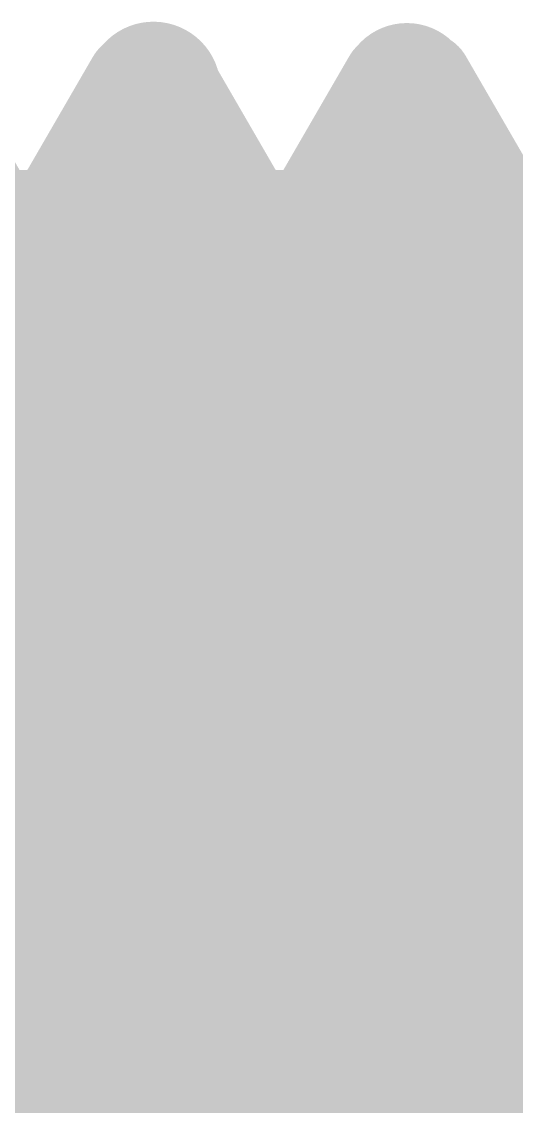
# Model space of a CAD drawing. Header units: millimetres. Extents: x 6.83 to 16.18, y 4.59 to 12.3.
# Drawn here: x 6.9094 to 6.9629, y 5.7708 to 5.8882 of the extents above; entities that cross this region are included whole.
import ezdxf

# ---------------------------------------------------------------- set-up
doc = ezdxf.new("R2010")
doc.units = ezdxf.units.MM
doc.header["$MEASUREMENT"] = 0
doc.layers.add('TopOverlay', color=2, linetype='Continuous')

msp = doc.modelspace()

# ---------------------------------------------------------------- linework, layer by layer
at = {"layer": 'TopOverlay', "const_width": 0.01}
for points in [[(6.9214154, 5.8805882, -3.668403252937987), (6.9228589, 5.8788046)], [(6.9490834, 5.8804173, -3.78368517791915), (6.9505327, 5.878992)], [(6.9237838, 5.875851, -0.05058404973312904), (6.9251688, 5.8821382)], [(6.9251688, 5.8821382, -0.01974520334444497), (6.9258613, 5.8797154)], [(6.9514841, 5.875851, -0.05058404973301506), (6.9528691, 5.8821382)], [(6.9528691, 5.8821382, -0.01974520334504206), (6.9535616, 5.8797154)], [(6.9207518, 5.8780947, -0.02099558959303275), (6.9214154, 5.8805881)], [(6.9258613, 5.8797154, -0.02474195630062302), (6.9265538, 5.875851)], [(6.9535616, 5.8797154, -0.02474195630107804), (6.9542541, 5.875851)], [(6.9200883, 5.8739268, -0.0239127871014048), (6.9207518, 5.8780948)], [(6.9228589, 5.8788046, -0.008304341148665939), (6.9235804, 5.871245)], [(6.9505327, 5.878992, -0.008892875619056472), (6.9512577, 5.8715195)], [(6.9230913, 5.8691476, -0.0132786198255289), (6.9237838, 5.8758511)], [(6.9265538, 5.875851, -0.01327853120192942), (6.9272463, 5.8691474)], [(6.9507916, 5.8691476, -0.0132786198255289), (6.9514841, 5.8758511)], [(6.9542542, 5.875851, -0.01327853120167358), (6.9549467, 5.8691474)], [(6.9194248, 5.8666405, -0.01061425651553097), (6.9200882, 5.8739269)], [(6.9223989, 5.8592205, -0.005152494999374106), (6.9230914, 5.8691476)], [(6.9272463, 5.8691474, -0.005152457688573252), (6.9279388, 5.8592202)], [(6.9500992, 5.8592205, -0.00515249499907567), (6.9507917, 5.8691476)], [(6.9549466, 5.8691474, -0.005152457688708259), (6.9556391, 5.8592202)], [(6.9043232, 5.8584616, -0.03974721849161791), (6.9056289, 5.8664659)], [(6.9064438, 5.8665813, -0.05355620203434234), (6.9091503, 5.8431585)], [(6.9099611, 5.8421898, -0.05303282852276641), (6.9127257, 5.866513)], [(6.9130496, 5.8664005, -0.4362669687740443), (6.9144042, 5.8622788)], [(6.931996, 5.8580553, -1.353368337656446), (6.9341323, 5.8656478)], [(6.9393896, 5.8626851, -0.3565641932176451), (6.9403915, 5.8662045)], [(6.9341324, 5.8656478, -0.114359290440914), (6.9354873, 5.8599584)], [(6.9407505, 5.8658549, -0.138107037132378), (6.9435206, 5.8467967)], [(6.9590639, 5.8509273, -0.3618337891088683), (6.9618316, 5.8657452)], [(6.9618315, 5.8657452, -0.09876718133826155), (6.9631866, 5.8599219)], [(6.9383887, 5.8520428, -0.008358437815686721), (6.9393896, 5.8626851)], [(6.9144042, 5.8622787, -0.01317324652307002), (6.9157592, 5.8477461)], [(6.9658274, 5.8486798, -0.005338427866208605), (6.9669514, 5.8610176)], [(6.9354873, 5.8599584, -0.01125348828590683), (6.9368414, 5.8432219)], [(6.9631867, 5.8599219, -0.01156821772016065), (6.9645412, 5.8432406)], [(6.9309279, 5.8450385, -0.007497130438007815), (6.9319961, 5.8580553)], [(6.9373865, 5.8377522, -0.004952246792158174), (6.9383887, 5.8520428)], [(6.9576796, 5.8293535, -0.006271319369523165), (6.9590639, 5.8509272)], [(6.9647011, 5.831128, -0.005876777637598842), (6.9658273, 5.8486797)], [(6.9157591, 5.8477462, -0.004877086034251207), (6.9171136, 5.8252059)], [(6.9435206, 5.8467967, -0.004771656901046551), (6.9449063, 5.8234483)]]:
    msp.add_lwpolyline(points, format="xyb", dxfattribs=at)
for points in [[(6.9196798, 5.8788617), (6.9214294, 5.8818857)], [(6.9217069, 5.8821382), (6.9251688, 5.8821382)], [(6.9253923, 5.8819897), (6.9262723, 5.8804687)], [(6.9474069, 5.8789143), (6.9491732, 5.8819669)], [(6.9494067, 5.8821382), (6.9528691, 5.8821382)], [(6.9530921, 5.8819878), (6.9539721, 5.8804668)], [(6.9262723, 5.8804687), (6.9271523, 5.8789476)], [(6.9539721, 5.8804668), (6.9548522, 5.8789458)], [(6.918805, 5.8773497), (6.9196798, 5.8788617)], [(6.9271523, 5.8789476), (6.9280323, 5.8774267)], [(6.9465237, 5.877388), (6.9474069, 5.8789143)], [(6.9548522, 5.8789458), (6.9557323, 5.8774249)], [(6.9179301, 5.8758378), (6.918805, 5.8773497)], [(6.9280323, 5.8774267), (6.9289123, 5.8759057)], [(6.9456405, 5.8758618), (6.9465237, 5.877388)], [(6.9557323, 5.8774249), (6.9566124, 5.8759039)], [(6.9170551, 5.8743259), (6.9179301, 5.8758378)], [(6.9289123, 5.8759057), (6.9297924, 5.8743847)], [(6.9447573, 5.8743356), (6.9456405, 5.8758618)], [(6.9566124, 5.8759039), (6.9574926, 5.874383)], [(6.9297924, 5.8743847), (6.9306725, 5.8728638)], [(6.9574926, 5.874383), (6.9583728, 5.8728621)], [(6.9161801, 5.8728141), (6.9170551, 5.8743259)], [(6.943874, 5.8728095), (6.9447573, 5.8743356)], [(6.915305, 5.8713023), (6.9161801, 5.8728141)], [(6.9306725, 5.8728638), (6.9315527, 5.8713429)], [(6.9429906, 5.8712834), (6.943874, 5.8728095)], [(6.9471561, 5.8658788), (6.9476754, 5.8729277)], [(6.9583728, 5.8728621), (6.959253, 5.8713412)], [(6.903852, 5.871337), (6.9047323, 5.869816)], [(6.9144298, 5.8697906), (6.915305, 5.8713023)], [(6.9235804, 5.871245), (6.924302, 5.8614749)], [(6.9315527, 5.8713429), (6.9324329, 5.8698221)], [(6.9421072, 5.8697574), (6.9429906, 5.8712834)], [(6.9512577, 5.8715195), (6.9519826, 5.8617734)], [(6.959253, 5.8713412), (6.9601332, 5.8698203)], [(6.9047323, 5.869816), (6.9064931, 5.8667742)], [(6.9135546, 5.8682789), (6.9144298, 5.8697906)], [(6.9324329, 5.8698221), (6.9341934, 5.8667804)], [(6.9412238, 5.8682314), (6.9421072, 5.8697574)], [(6.9601332, 5.8698203), (6.9618937, 5.8667786)], [(6.9126794, 5.8667672), (6.9135546, 5.8682789)], [(6.9403404, 5.8667054), (6.9412238, 5.8682314)], [(6.9060853, 5.8671283), (6.9062883, 5.8671283)], [(6.9061247, 5.8665362), (6.9064438, 5.8665813)], [(6.9062883, 5.8671283), (6.9130895, 5.8671283)], [(6.9187615, 5.8563435), (6.9194249, 5.8666404)], [(6.9337857, 5.8671439), (6.9339828, 5.8671439)], [(6.9339828, 5.8671439), (6.9407974, 5.8671439)], [(6.9614731, 5.8671283), (6.9616913, 5.8671283)], [(6.9616913, 5.8671283), (6.9684848, 5.8671283)], [(6.9461173, 5.8498348), (6.9471561, 5.8658788)], [(6.924302, 5.8614749), (6.9250237, 5.8494308)], [(6.9519826, 5.8617734), (6.9527074, 5.8497272)], [(6.9217063, 5.8466983), (6.9223988, 5.8592205)], [(6.9279388, 5.8592203), (6.9286313, 5.8466981)], [(6.9494067, 5.8466983), (6.9500992, 5.8592205)], [(6.9556391, 5.8592203), (6.9563316, 5.8466981)], [(6.9180982, 5.8437835), (6.9187615, 5.8563435)], [(6.8333137, 5.8521382), (6.9095132, 5.8521382)], [(6.9094129, 5.7611383), (6.9094129, 5.8521382)], [(6.9455979, 5.8399064), (6.9461173, 5.8498348)], [(6.9527074, 5.8497272), (6.9534322, 5.8351796)], [(6.9250237, 5.8494308), (6.9257454, 5.8349033)], [(6.9210139, 5.8321891), (6.9217063, 5.8466983)], [(6.9286313, 5.8466981), (6.9293238, 5.832189)], [(6.9487142, 5.8321891), (6.9494067, 5.8466983)], [(6.9563316, 5.8466981), (6.9570241, 5.832189)], [(6.9298597, 5.8271144), (6.9309278, 5.8450385)], [(6.9091503, 5.8431586), (6.9105039, 5.8190147)], [(6.9174348, 5.8295496), (6.9180982, 5.8437835)], [(6.9368414, 5.8432219), (6.9381956, 5.8191795)], [(6.9645411, 5.8432406), (6.9658956, 5.8191765)], [(6.9085792, 5.8171303), (6.9099612, 5.8421898)], [(6.9093266, 5.8401382), (6.9169996, 5.8401382)], [(6.9169127, 5.7611383), (6.9169127, 5.8401382)], [(6.9450786, 5.8285762), (6.9455979, 5.8399064)], [(6.9363851, 5.8192848), (6.9373865, 5.8377522)], [(6.9257454, 5.8349033), (6.926467, 5.8182379)], [(6.9534322, 5.8351796), (6.9541571, 5.8184704)], [(6.9203214, 5.816042), (6.9210139, 5.8321891)], [(6.9293238, 5.832189), (6.9300163, 5.8160418)], [(6.9480217, 5.816042), (6.9487142, 5.8321891)], [(6.9570241, 5.832189), (6.9577166, 5.8160418)], [(6.9635758, 5.8085971), (6.9647012, 5.831128)], [(6.9167715, 5.813893), (6.9174348, 5.8295496)], [(6.9562954, 5.8009102), (6.9576795, 5.8293536)], [(6.9445592, 5.816162), (6.9450786, 5.8285762)], [(6.9287913, 5.8052222), (6.9298597, 5.8271144)], [(6.9171137, 5.8252058), (6.9184685, 5.7966644)], [(6.9449062, 5.8234483), (6.9462907, 5.7938786)], [(6.935384, 5.7977749), (6.9363851, 5.8192848)], [(6.9105039, 5.8190147), (6.9118574, 5.7894776)], [(6.926467, 5.8182379), (6.9271886, 5.8000293)], [(6.9381956, 5.8191795), (6.9395499, 5.7896248)], [(6.9541571, 5.8184704), (6.9548819, 5.800197)], [(6.9658956, 5.8191765), (6.9672501, 5.7896208)], [(6.9071962, 5.7866451), (6.9085792, 5.8171303)], [(6.9196289, 5.7985455), (6.9203214, 5.816042)], [(6.9300163, 5.8160418), (6.9307088, 5.7985454)], [(6.9440398, 5.8029855), (6.9445592, 5.816162)], [(6.9473292, 5.7985455), (6.9480217, 5.816042)], [(6.9577166, 5.8160418), (6.9584091, 5.7985454)], [(6.9161081, 5.7970304), (6.9167715, 5.813893)], [(6.9624509, 5.7831865), (6.9635758, 5.8085971)], [(6.9277227, 5.7808242), (6.9287913, 5.8052222)], [(6.9435205, 5.7893095), (6.9440398, 5.8029855)], [(6.9549115, 5.7686346), (6.9562954, 5.8009102)], [(6.9271886, 5.8000293), (6.9279102, 5.7808304)], [(6.9548819, 5.800197), (6.9556068, 5.7809181)], [(6.9189364, 5.7800842), (6.9196289, 5.7985455)], [(6.9307088, 5.7985454), (6.9320937, 5.7611383)], [(6.9466367, 5.7800842), (6.9473292, 5.7985455)], [(6.9584091, 5.7985454), (6.9597941, 5.7611383)], [(6.9147814, 5.7611383), (6.9161081, 5.7970304)], [(6.9343826, 5.774493), (6.935384, 5.7977749)], [(6.9184685, 5.7966644), (6.9198232, 5.7647936)], [(6.9462907, 5.7938786), (6.9476765, 5.7611456)], [(6.9118574, 5.7894776), (6.9132101, 5.7572875)], [(6.9395499, 5.7896248), (6.9409047, 5.757413)], [(6.9424817, 5.7611383), (6.9435205, 5.7893095)], [(6.9672501, 5.7896208), (6.9686052, 5.7573996)], [(6.9058144, 5.7536665), (6.9071962, 5.7866451)], [(6.9168635, 5.7866382), (6.9563322, 5.7866382)], [(6.9168635, 5.7861382), (6.9563322, 5.7861382)], [(6.9169127, 5.7361382), (6.9169127, 5.7861382)], [(6.9613244, 5.7562911), (6.9624509, 5.7831865)], [(6.9266545, 5.7552727), (6.9277227, 5.7808242)], [(6.9279102, 5.7808304), (6.9286319, 5.7611383)], [(6.9556068, 5.7809181), (6.9563316, 5.7611383)], [(6.9168635, 5.7803882), (6.9563322, 5.7803882)], [(6.9182439, 5.7611383), (6.9189364, 5.7800842)], [(6.9459442, 5.7611383), (6.9466367, 5.7800842)], [(6.9562829, 5.7418882), (6.9562829, 5.7803882)], [(6.9333809, 5.7504777), (6.9343826, 5.774493)], [(6.9535277, 5.7356264), (6.9549115, 5.7686346)]]:
    msp.add_lwpolyline(points, dxfattribs=at)
at = {"layer": 'TopOverlay', "const_width": 0.005}
for points in [[(6.9189294, 5.8818857, 1), (6.9239294, 5.8818857, 1)], [(6.9192069, 5.8821382, 1), (6.9242069, 5.8821382, 1)], [(6.9226688, 5.8821382, 1), (6.9276688, 5.8821382, 1)], [(6.9226688, 5.8821382, 1), (6.9276688, 5.8821382, 1)], [(6.9226688, 5.8821382, 1), (6.9276688, 5.8821382, 1)], [(6.9228923, 5.8819897, 1), (6.9278923, 5.8819897, 1)], [(6.9466732, 5.8819669, 1), (6.9516732, 5.8819669, 1)], [(6.9469067, 5.8821382, 1), (6.9519067, 5.8821382, 1)], [(6.9503691, 5.8821382, 1), (6.9553691, 5.8821382, 1)], [(6.9503691, 5.8821382, 1), (6.9553691, 5.8821382, 1)], [(6.9503691, 5.8821382, 1), (6.9553691, 5.8821382, 1)], [(6.9505921, 5.8819878, 1), (6.9555921, 5.8819878, 1)], [(6.9189154, 5.8805882, 1), (6.9239154, 5.8805882, 1)], [(6.9189154, 5.8805881, 1), (6.9239154, 5.8805881, 1)], [(6.9237723, 5.8804687, 1), (6.9287723, 5.8804687, 1)], [(6.9237723, 5.8804687, 1), (6.9287723, 5.8804687, 1)], [(6.9465834, 5.8804173, 1), (6.9515834, 5.8804173, 1)], [(6.9514721, 5.8804668, 1), (6.9564721, 5.8804668, 1)], [(6.9514721, 5.8804668, 1), (6.9564721, 5.8804668, 1)], [(6.9233613, 5.8797154, 1), (6.9283613, 5.8797154, 1)], [(6.9233613, 5.8797154, 1), (6.9283613, 5.8797154, 1)], [(6.9510616, 5.8797154, 1), (6.9560616, 5.8797154, 1)], [(6.9510616, 5.8797154, 1), (6.9560616, 5.8797154, 1)], [(6.9171798, 5.8788617, 1), (6.9221798, 5.8788617, 1)], [(6.9171798, 5.8788617, 1), (6.9221798, 5.8788617, 1)], [(6.9182518, 5.8780948, 1), (6.9232518, 5.8780948, 1)], [(6.9182518, 5.8780947, 1), (6.9232518, 5.8780947, 1)], [(6.9203589, 5.8788046, 1), (6.9253589, 5.8788046, 1)], [(6.9203589, 5.8788046, 1), (6.9253589, 5.8788046, 1)], [(6.9246523, 5.8789476, 1), (6.9296523, 5.8789476, 1)], [(6.9246523, 5.8789476, 1), (6.9296523, 5.8789476, 1)], [(6.9449069, 5.8789143, 1), (6.9499069, 5.8789143, 1)], [(6.9449069, 5.8789143, 1), (6.9499069, 5.8789143, 1)], [(6.9480327, 5.878992, 1), (6.9530327, 5.878992, 1)], [(6.9480327, 5.878992, 1), (6.9530327, 5.878992, 1)], [(6.9523522, 5.8789458, 1), (6.9573522, 5.8789458, 1)], [(6.9523522, 5.8789458, 1), (6.9573522, 5.8789458, 1)], [(6.916305, 5.8773497, 1), (6.921305, 5.8773497, 1)], [(6.916305, 5.8773497, 1), (6.921305, 5.8773497, 1)], [(6.9255323, 5.8774267, 1), (6.9305323, 5.8774267, 1)], [(6.9255323, 5.8774267, 1), (6.9305323, 5.8774267, 1)], [(6.9440237, 5.877388, 1), (6.9490237, 5.877388, 1)], [(6.9440237, 5.877388, 1), (6.9490237, 5.877388, 1)], [(6.9532323, 5.8774249, 1), (6.9582323, 5.8774249, 1)], [(6.9532323, 5.8774249, 1), (6.9582323, 5.8774249, 1)], [(6.9154301, 5.8758378, 1), (6.9204301, 5.8758378, 1)], [(6.9154301, 5.8758378, 1), (6.9204301, 5.8758378, 1)], [(6.9212838, 5.8758511, 1), (6.9262838, 5.8758511, 1)], [(6.9212838, 5.875851, 1), (6.9262838, 5.875851, 1)], [(6.9240538, 5.875851, 1), (6.9290538, 5.875851, 1)], [(6.9240538, 5.875851, 1), (6.9290538, 5.875851, 1)], [(6.9264123, 5.8759057, 1), (6.9314123, 5.8759057, 1)], [(6.9264123, 5.8759057, 1), (6.9314123, 5.8759057, 1)], [(6.9431405, 5.8758618, 1), (6.9481405, 5.8758618, 1)], [(6.9431405, 5.8758618, 1), (6.9481405, 5.8758618, 1)], [(6.9489841, 5.8758511, 1), (6.9539841, 5.8758511, 1)], [(6.9489841, 5.875851, 1), (6.9539841, 5.875851, 1)], [(6.9517541, 5.875851, 1), (6.9567541, 5.875851, 1)], [(6.9517542, 5.875851, 1), (6.9567542, 5.875851, 1)], [(6.9541124, 5.8759039, 1), (6.9591124, 5.8759039, 1)], [(6.9541124, 5.8759039, 1), (6.9591124, 5.8759039, 1)], [(6.9272924, 5.8743847, 1), (6.9322924, 5.8743847, 1)], [(6.9272924, 5.8743847, 1), (6.9322924, 5.8743847, 1)], [(6.9549926, 5.874383, 1), (6.9599926, 5.874383, 1)], [(6.9549926, 5.874383, 1), (6.9599926, 5.874383, 1)], [(6.9145551, 5.8743259, 1), (6.9195551, 5.8743259, 1)], [(6.9145551, 5.8743259, 1), (6.9195551, 5.8743259, 1)], [(6.9175882, 5.8739269, 1), (6.9225882, 5.8739269, 1)], [(6.9175883, 5.8739268, 1), (6.9225883, 5.8739268, 1)], [(6.9422573, 5.8743356, 1), (6.9472573, 5.8743356, 1)], [(6.9422573, 5.8743356, 1), (6.9472573, 5.8743356, 1)], [(6.9136801, 5.8728141, 1), (6.9186801, 5.8728141, 1)], [(6.9136801, 5.8728141, 1), (6.9186801, 5.8728141, 1)], [(6.9281725, 5.8728638, 1), (6.9331725, 5.8728638, 1)], [(6.9281725, 5.8728638, 1), (6.9331725, 5.8728638, 1)], [(6.941374, 5.8728095, 1), (6.946374, 5.8728095, 1)], [(6.941374, 5.8728095, 1), (6.946374, 5.8728095, 1)], [(6.9451754, 5.8729277, 1), (6.9501754, 5.8729277, 1)], [(6.9558728, 5.8728621, 1), (6.9608728, 5.8728621, 1)], [(6.9558728, 5.8728621, 1), (6.9608728, 5.8728621, 1)], [(6.912805, 5.8713023, 1), (6.917805, 5.8713023, 1)], [(6.912805, 5.8713023, 1), (6.917805, 5.8713023, 1)], [(6.9210804, 5.871245, 1), (6.9260804, 5.871245, 1)], [(6.9210804, 5.871245, 1), (6.9260804, 5.871245, 1)], [(6.9290527, 5.8713429, 1), (6.9340527, 5.8713429, 1)], [(6.9290527, 5.8713429, 1), (6.9340527, 5.8713429, 1)], [(6.9404906, 5.8712834, 1), (6.9454906, 5.8712834, 1)], [(6.9404906, 5.8712834, 1), (6.9454906, 5.8712834, 1)], [(6.9487577, 5.8715195, 1), (6.9537577, 5.8715195, 1)], [(6.9487577, 5.8715195, 1), (6.9537577, 5.8715195, 1)], [(6.956753, 5.8713412, 1), (6.961753, 5.8713412, 1)], [(6.956753, 5.8713412, 1), (6.961753, 5.8713412, 1)], [(6.9022323, 5.869816, 1), (6.9072323, 5.869816, 1)], [(6.9022323, 5.869816, 1), (6.9072323, 5.869816, 1)], [(6.9119298, 5.8697906, 1), (6.9169298, 5.8697906, 1)], [(6.9119298, 5.8697906, 1), (6.9169298, 5.8697906, 1)], [(6.9299329, 5.8698221, 1), (6.9349329, 5.8698221, 1)], [(6.9299329, 5.8698221, 1), (6.9349329, 5.8698221, 1)], [(6.9396072, 5.8697574, 1), (6.9446072, 5.8697574, 1)], [(6.9396072, 5.8697574, 1), (6.9446072, 5.8697574, 1)], [(6.9576332, 5.8698203, 1), (6.9626332, 5.8698203, 1)], [(6.9576332, 5.8698203, 1), (6.9626332, 5.8698203, 1)], [(6.9205913, 5.8691476, 1), (6.9255913, 5.8691476, 1)], [(6.9205914, 5.8691476, 1), (6.9255914, 5.8691476, 1)], [(6.9247463, 5.8691474, 1), (6.9297463, 5.8691474, 1)], [(6.9247463, 5.8691474, 1), (6.9297463, 5.8691474, 1)], [(6.9482916, 5.8691476, 1), (6.9532916, 5.8691476, 1)], [(6.9482917, 5.8691476, 1), (6.9532917, 5.8691476, 1)], [(6.9524466, 5.8691474, 1), (6.9574466, 5.8691474, 1)], [(6.9524467, 5.8691474, 1), (6.9574467, 5.8691474, 1)], [(6.9110546, 5.8682789, 1), (6.9160546, 5.8682789, 1)], [(6.9110546, 5.8682789, 1), (6.9160546, 5.8682789, 1)], [(6.9387238, 5.8682314, 1), (6.9437238, 5.8682314, 1)], [(6.9387238, 5.8682314, 1), (6.9437238, 5.8682314, 1)], [(6.9031289, 5.8664659, 1), (6.9081289, 5.8664659, 1)], [(6.9035853, 5.8671283, 1), (6.9085853, 5.8671283, 1)], [(6.9036247, 5.8665362, 1), (6.9086247, 5.8665362, 1)], [(6.9037883, 5.8671283, 1), (6.9087883, 5.8671283, 1)], [(6.9037883, 5.8671283, 1), (6.9087883, 5.8671283, 1)], [(6.9039438, 5.8665813, 1), (6.9089438, 5.8665813, 1)], [(6.9039438, 5.8665813, 1), (6.9089438, 5.8665813, 1)], [(6.9039931, 5.8667742, 1), (6.9089931, 5.8667742, 1)], [(6.9101794, 5.8667672, 1), (6.9151794, 5.8667672, 1)], [(6.9102257, 5.866513, 1), (6.9152257, 5.866513, 1)], [(6.9105496, 5.8664005, 1), (6.9155496, 5.8664005, 1)], [(6.9105895, 5.8671283, 1), (6.9155895, 5.8671283, 1)], [(6.9169248, 5.8666405, 1), (6.9219248, 5.8666405, 1)], [(6.9169249, 5.8666404, 1), (6.9219249, 5.8666404, 1)], [(6.9312857, 5.8671439, 1), (6.9362857, 5.8671439, 1)], [(6.9314828, 5.8671439, 1), (6.9364828, 5.8671439, 1)], [(6.9314828, 5.8671439, 1), (6.9364828, 5.8671439, 1)], [(6.9316934, 5.8667804, 1), (6.9366934, 5.8667804, 1)], [(6.9378404, 5.8667054, 1), (6.9428404, 5.8667054, 1)], [(6.9378915, 5.8662045, 1), (6.9428915, 5.8662045, 1)], [(6.9382974, 5.8671439, 1), (6.9432974, 5.8671439, 1)], [(6.9589731, 5.8671283, 1), (6.9639731, 5.8671283, 1)], [(6.9591913, 5.8671283, 1), (6.9641913, 5.8671283, 1)], [(6.9591913, 5.8671283, 1), (6.9641913, 5.8671283, 1)], [(6.9593937, 5.8667786, 1), (6.9643937, 5.8667786, 1)], [(6.9316323, 5.8656478, 1), (6.9366323, 5.8656478, 1)], [(6.9316324, 5.8656478, 1), (6.9366324, 5.8656478, 1)], [(6.9382505, 5.8658549, 1), (6.9432505, 5.8658549, 1)], [(6.9446561, 5.8658788, 1), (6.9496561, 5.8658788, 1)], [(6.9446561, 5.8658788, 1), (6.9496561, 5.8658788, 1)], [(6.9593315, 5.8657452, 1), (6.9643315, 5.8657452, 1)], [(6.9593316, 5.8657452, 1), (6.9643316, 5.8657452, 1)], [(6.9368896, 5.8626851, 1), (6.9418896, 5.8626851, 1)], [(6.9368896, 5.8626851, 1), (6.9418896, 5.8626851, 1)], [(6.9119042, 5.8622788, 1), (6.9169042, 5.8622788, 1)], [(6.9119042, 5.8622787, 1), (6.9169042, 5.8622787, 1)], [(6.921802, 5.8614749, 1), (6.926802, 5.8614749, 1)], [(6.921802, 5.8614749, 1), (6.926802, 5.8614749, 1)], [(6.9494826, 5.8617734, 1), (6.9544826, 5.8617734, 1)], [(6.9494826, 5.8617734, 1), (6.9544826, 5.8617734, 1)], [(6.9644514, 5.8610176, 1), (6.9694514, 5.8610176, 1)], [(6.9198988, 5.8592205, 1), (6.9248988, 5.8592205, 1)], [(6.9198989, 5.8592205, 1), (6.9248989, 5.8592205, 1)], [(6.9254388, 5.8592203, 1), (6.9304388, 5.8592203, 1)], [(6.9254388, 5.8592202, 1), (6.9304388, 5.8592202, 1)], [(6.9329873, 5.8599584, 1), (6.9379873, 5.8599584, 1)], [(6.9329873, 5.8599584, 1), (6.9379873, 5.8599584, 1)], [(6.9475992, 5.8592205, 1), (6.9525992, 5.8592205, 1)], [(6.9475992, 5.8592205, 1), (6.9525992, 5.8592205, 1)], [(6.9531391, 5.8592203, 1), (6.9581391, 5.8592203, 1)], [(6.9531391, 5.8592202, 1), (6.9581391, 5.8592202, 1)], [(6.9606866, 5.8599219, 1), (6.9656866, 5.8599219, 1)], [(6.9606867, 5.8599219, 1), (6.9656867, 5.8599219, 1)], [(6.929496, 5.8580553, 1), (6.934496, 5.8580553, 1)], [(6.9294961, 5.8580553, 1), (6.9344961, 5.8580553, 1)], [(6.9162615, 5.8563435, 1), (6.9212615, 5.8563435, 1)], [(6.9162615, 5.8563435, 1), (6.9212615, 5.8563435, 1)], [(6.9069129, 5.8521382, 1), (6.9119129, 5.8521382, 1)], [(6.9070132, 5.8521382, 1), (6.9120132, 5.8521382, 1)], [(6.9358887, 5.8520428, 1), (6.9408887, 5.8520428, 1)], [(6.9358887, 5.8520428, 1), (6.9408887, 5.8520428, 1)], [(6.9565639, 5.8509273, 1), (6.9615639, 5.8509273, 1)], [(6.9565639, 5.8509272, 1), (6.9615639, 5.8509272, 1)], [(6.9436173, 5.8498348, 1), (6.9486173, 5.8498348, 1)], [(6.9436173, 5.8498348, 1), (6.9486173, 5.8498348, 1)], [(6.9502074, 5.8497272, 1), (6.9552074, 5.8497272, 1)], [(6.9502074, 5.8497272, 1), (6.9552074, 5.8497272, 1)], [(6.9225237, 5.8494308, 1), (6.9275237, 5.8494308, 1)], [(6.9225237, 5.8494308, 1), (6.9275237, 5.8494308, 1)], [(6.9633273, 5.8486797, 1), (6.9683273, 5.8486797, 1)], [(6.9633274, 5.8486798, 1), (6.9683274, 5.8486798, 1)], [(6.9132591, 5.8477462, 1), (6.9182591, 5.8477462, 1)], [(6.9132592, 5.8477461, 1), (6.9182592, 5.8477461, 1)], [(6.9192063, 5.8466983, 1), (6.9242063, 5.8466983, 1)], [(6.9192063, 5.8466983, 1), (6.9242063, 5.8466983, 1)], [(6.9261313, 5.8466981, 1), (6.9311313, 5.8466981, 1)], [(6.9261313, 5.8466981, 1), (6.9311313, 5.8466981, 1)], [(6.9410206, 5.8467967, 1), (6.9460206, 5.8467967, 1)], [(6.9410206, 5.8467967, 1), (6.9460206, 5.8467967, 1)], [(6.9469067, 5.8466983, 1), (6.9519067, 5.8466983, 1)], [(6.9469067, 5.8466983, 1), (6.9519067, 5.8466983, 1)], [(6.9538316, 5.8466981, 1), (6.9588316, 5.8466981, 1)], [(6.9538316, 5.8466981, 1), (6.9588316, 5.8466981, 1)], [(6.9284278, 5.8450385, 1), (6.9334278, 5.8450385, 1)], [(6.9284279, 5.8450385, 1), (6.9334279, 5.8450385, 1)], [(6.9066503, 5.8431586, 1), (6.9116503, 5.8431586, 1)], [(6.9066503, 5.8431585, 1), (6.9116503, 5.8431585, 1)], [(6.9155982, 5.8437835, 1), (6.9205982, 5.8437835, 1)], [(6.9155982, 5.8437835, 1), (6.9205982, 5.8437835, 1)], [(6.9343414, 5.8432219, 1), (6.9393414, 5.8432219, 1)], [(6.9343414, 5.8432219, 1), (6.9393414, 5.8432219, 1)], [(6.9620411, 5.8432406, 1), (6.9670411, 5.8432406, 1)], [(6.9620412, 5.8432406, 1), (6.9670412, 5.8432406, 1)], [(6.9074611, 5.8421898, 1), (6.9124611, 5.8421898, 1)], [(6.9074612, 5.8421898, 1), (6.9124612, 5.8421898, 1)], [(6.9068266, 5.8401382, 1), (6.9118266, 5.8401382, 1)], [(6.9144127, 5.8401382, 1), (6.9194127, 5.8401382, 1)], [(6.9144996, 5.8401382, 1), (6.9194996, 5.8401382, 1)], [(6.9430979, 5.8399064, 1), (6.9480979, 5.8399064, 1)], [(6.9430979, 5.8399064, 1), (6.9480979, 5.8399064, 1)], [(6.9348865, 5.8377522, 1), (6.9398865, 5.8377522, 1)], [(6.9348865, 5.8377522, 1), (6.9398865, 5.8377522, 1)], [(6.9232454, 5.8349033, 1), (6.9282454, 5.8349033, 1)], [(6.9232454, 5.8349033, 1), (6.9282454, 5.8349033, 1)], [(6.9509322, 5.8351796, 1), (6.9559322, 5.8351796, 1)], [(6.9509322, 5.8351796, 1), (6.9559322, 5.8351796, 1)], [(6.9185139, 5.8321891, 1), (6.9235139, 5.8321891, 1)], [(6.9185139, 5.8321891, 1), (6.9235139, 5.8321891, 1)], [(6.9268238, 5.832189, 1), (6.9318238, 5.832189, 1)], [(6.9268238, 5.832189, 1), (6.9318238, 5.832189, 1)], [(6.9462142, 5.8321891, 1), (6.9512142, 5.8321891, 1)], [(6.9462142, 5.8321891, 1), (6.9512142, 5.8321891, 1)], [(6.9545241, 5.832189, 1), (6.9595241, 5.832189, 1)], [(6.9545241, 5.832189, 1), (6.9595241, 5.832189, 1)], [(6.9622011, 5.831128, 1), (6.9672011, 5.831128, 1)], [(6.9622012, 5.831128, 1), (6.9672012, 5.831128, 1)], [(6.9149348, 5.8295496, 1), (6.9199348, 5.8295496, 1)], [(6.9149348, 5.8295496, 1), (6.9199348, 5.8295496, 1)], [(6.9551795, 5.8293536, 1), (6.9601795, 5.8293536, 1)], [(6.9551796, 5.8293535, 1), (6.9601796, 5.8293535, 1)], [(6.9425786, 5.8285762, 1), (6.9475786, 5.8285762, 1)], [(6.9425786, 5.8285762, 1), (6.9475786, 5.8285762, 1)], [(6.9273597, 5.8271144, 1), (6.9323597, 5.8271144, 1)], [(6.9273597, 5.8271144, 1), (6.9323597, 5.8271144, 1)], [(6.9146136, 5.8252059, 1), (6.9196136, 5.8252059, 1)], [(6.9146137, 5.8252058, 1), (6.9196137, 5.8252058, 1)], [(6.9424062, 5.8234483, 1), (6.9474062, 5.8234483, 1)], [(6.9424063, 5.8234483, 1), (6.9474063, 5.8234483, 1)], [(6.9338851, 5.8192848, 1), (6.9388851, 5.8192848, 1)], [(6.9338851, 5.8192848, 1), (6.9388851, 5.8192848, 1)], [(6.9080039, 5.8190147, 1), (6.9130039, 5.8190147, 1)], [(6.9080039, 5.8190147, 1), (6.9130039, 5.8190147, 1)], [(6.923967, 5.8182379, 1), (6.928967, 5.8182379, 1)], [(6.923967, 5.8182379, 1), (6.928967, 5.8182379, 1)], [(6.9356956, 5.8191795, 1), (6.9406956, 5.8191795, 1)], [(6.9356956, 5.8191795, 1), (6.9406956, 5.8191795, 1)], [(6.9516571, 5.8184704, 1), (6.9566571, 5.8184704, 1)], [(6.9516571, 5.8184704, 1), (6.9566571, 5.8184704, 1)], [(6.9633956, 5.8191765, 1), (6.9683956, 5.8191765, 1)], [(6.9633956, 5.8191765, 1), (6.9683956, 5.8191765, 1)], [(6.9060792, 5.8171303, 1), (6.9110792, 5.8171303, 1)], [(6.9060792, 5.8171303, 1), (6.9110792, 5.8171303, 1)], [(6.9178214, 5.816042, 1), (6.9228214, 5.816042, 1)], [(6.9178214, 5.816042, 1), (6.9228214, 5.816042, 1)], [(6.9275163, 5.8160418, 1), (6.9325163, 5.8160418, 1)], [(6.9275163, 5.8160418, 1), (6.9325163, 5.8160418, 1)], [(6.9420592, 5.816162, 1), (6.9470592, 5.816162, 1)], [(6.9420592, 5.816162, 1), (6.9470592, 5.816162, 1)], [(6.9455217, 5.816042, 1), (6.9505217, 5.816042, 1)], [(6.9455217, 5.816042, 1), (6.9505217, 5.816042, 1)], [(6.9552166, 5.8160418, 1), (6.9602166, 5.8160418, 1)], [(6.9552166, 5.8160418, 1), (6.9602166, 5.8160418, 1)], [(6.9142715, 5.813893, 1), (6.9192715, 5.813893, 1)], [(6.9142715, 5.813893, 1), (6.9192715, 5.813893, 1)], [(6.9610758, 5.8085971, 1), (6.9660758, 5.8085971, 1)], [(6.9610758, 5.8085971, 1), (6.9660758, 5.8085971, 1)], [(6.9262913, 5.8052222, 1), (6.9312913, 5.8052222, 1)], [(6.9262913, 5.8052222, 1), (6.9312913, 5.8052222, 1)], [(6.9415398, 5.8029855, 1), (6.9465398, 5.8029855, 1)], [(6.9415398, 5.8029855, 1), (6.9465398, 5.8029855, 1)], [(6.9537954, 5.8009102, 1), (6.9587954, 5.8009102, 1)], [(6.9537954, 5.8009102, 1), (6.9587954, 5.8009102, 1)], [(6.9246886, 5.8000293, 1), (6.9296886, 5.8000293, 1)], [(6.9246886, 5.8000293, 1), (6.9296886, 5.8000293, 1)], [(6.9523819, 5.800197, 1), (6.9573819, 5.800197, 1)], [(6.9523819, 5.800197, 1), (6.9573819, 5.800197, 1)], [(6.9171289, 5.7985455, 1), (6.9221289, 5.7985455, 1)], [(6.9171289, 5.7985455, 1), (6.9221289, 5.7985455, 1)], [(6.9282088, 5.7985454, 1), (6.9332088, 5.7985454, 1)], [(6.9282088, 5.7985454, 1), (6.9332088, 5.7985454, 1)], [(6.9448292, 5.7985455, 1), (6.9498292, 5.7985455, 1)], [(6.9448292, 5.7985455, 1), (6.9498292, 5.7985455, 1)], [(6.9559091, 5.7985454, 1), (6.9609091, 5.7985454, 1)], [(6.9559091, 5.7985454, 1), (6.9609091, 5.7985454, 1)], [(6.9136081, 5.7970304, 1), (6.9186081, 5.7970304, 1)], [(6.9136081, 5.7970304, 1), (6.9186081, 5.7970304, 1)], [(6.932884, 5.7977749, 1), (6.937884, 5.7977749, 1)], [(6.932884, 5.7977749, 1), (6.937884, 5.7977749, 1)], [(6.9159685, 5.7966644, 1), (6.9209685, 5.7966644, 1)], [(6.9159685, 5.7966644, 1), (6.9209685, 5.7966644, 1)], [(6.9437907, 5.7938786, 1), (6.9487907, 5.7938786, 1)], [(6.9437907, 5.7938786, 1), (6.9487907, 5.7938786, 1)], [(6.9093574, 5.7894776, 1), (6.9143574, 5.7894776, 1)], [(6.9093574, 5.7894776, 1), (6.9143574, 5.7894776, 1)], [(6.9370499, 5.7896248, 1), (6.9420499, 5.7896248, 1)], [(6.9370499, 5.7896248, 1), (6.9420499, 5.7896248, 1)], [(6.9410205, 5.7893095, 1), (6.9460205, 5.7893095, 1)], [(6.9410205, 5.7893095, 1), (6.9460205, 5.7893095, 1)], [(6.9647501, 5.7896208, 1), (6.9697501, 5.7896208, 1)], [(6.9647501, 5.7896208, 1), (6.9697501, 5.7896208, 1)], [(6.9046962, 5.7866451, 1), (6.9096962, 5.7866451, 1)], [(6.9046962, 5.7866451, 1), (6.9096962, 5.7866451, 1)], [(6.9143635, 5.7866382, 1), (6.9193635, 5.7866382, 1)], [(6.9538322, 5.7866382, 1), (6.9588322, 5.7866382, 1)], [(6.9143635, 5.7861382, 1), (6.9193635, 5.7861382, 1)], [(6.9144127, 5.7861382, 1), (6.9194127, 5.7861382, 1)], [(6.9538322, 5.7861382, 1), (6.9588322, 5.7861382, 1)], [(6.9599509, 5.7831865, 1), (6.9649509, 5.7831865, 1)], [(6.9599509, 5.7831865, 1), (6.9649509, 5.7831865, 1)], [(6.9252227, 5.7808242, 1), (6.9302227, 5.7808242, 1)], [(6.9252227, 5.7808242, 1), (6.9302227, 5.7808242, 1)], [(6.9254102, 5.7808304, 1), (6.9304102, 5.7808304, 1)], [(6.9254102, 5.7808304, 1), (6.9304102, 5.7808304, 1)], [(6.9531068, 5.7809181, 1), (6.9581068, 5.7809181, 1)], [(6.9531068, 5.7809181, 1), (6.9581068, 5.7809181, 1)], [(6.9143635, 5.7803882, 1), (6.9193635, 5.7803882, 1)], [(6.9164364, 5.7800842, 1), (6.9214364, 5.7800842, 1)], [(6.9164364, 5.7800842, 1), (6.9214364, 5.7800842, 1)], [(6.9441367, 5.7800842, 1), (6.9491367, 5.7800842, 1)], [(6.9441367, 5.7800842, 1), (6.9491367, 5.7800842, 1)], [(6.9537829, 5.7803882, 1), (6.9587829, 5.7803882, 1)], [(6.9538322, 5.7803882, 1), (6.9588322, 5.7803882, 1)], [(6.9318826, 5.774493, 1), (6.9368826, 5.774493, 1)], [(6.9318826, 5.774493, 1), (6.9368826, 5.774493, 1)], [(6.9524115, 5.7686346, 1), (6.9574115, 5.7686346, 1)], [(6.9524115, 5.7686346, 1), (6.9574115, 5.7686346, 1)]]:
    msp.add_lwpolyline(points, format="xyb", close=True, dxfattribs=at)

doc.saveas('drawing.dxf')
